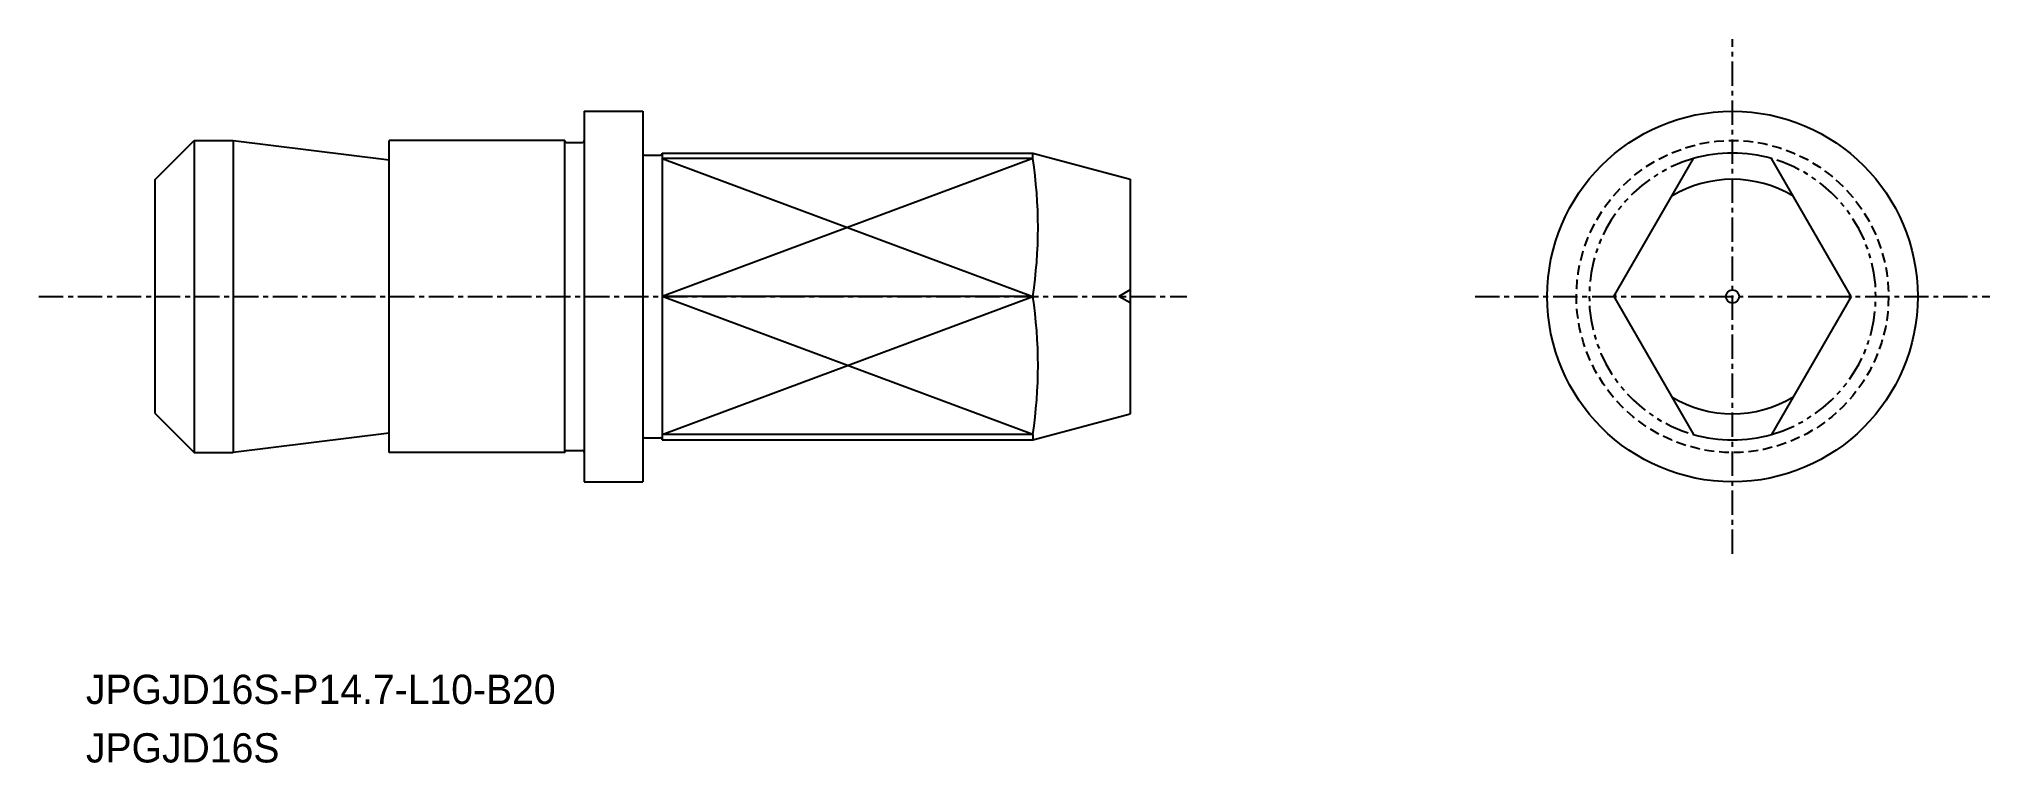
# Model space of a CAD drawing. Extents: x -1888 to -1788, y -608 to -571.
import ezdxf

# ---------------------------------------------------------------- set-up
doc = ezdxf.new("R2010")
doc.units = 0
for name, pattern in [('CENTER', [2, 1.25, -0.25, 0.25, -0.25]), ('DASHED', [0.75, 0.5, -0.25]), ('PHANTOM', [2.5, 1.25, -0.25, 0.25, -0.25, 0.25, -0.25])]:
    doc.linetypes.add(name, pattern=pattern)
doc.layers.get('0').update_dxf_attribs({"linetype": 'CONTINUOUS'})
doc.layers.add('CENTER', color=1, linetype='CENTER')

msp = doc.modelspace()

# ---------------------------------------------------------------- linework, layer by layer
at = {"color": 7, "linetype": 'CONTINUOUS'}
for p, q in [((-1859.86, -574.68), (-1859.86, -593.68)), ((-1859.86, -574.68), (-1856.86, -574.68)), ((-1881.86, -578.18), (-1879.86, -576.18)), ((-1879.86, -576.18), (-1877.86, -576.18)), ((-1879.86, -576.18), (-1879.86, -592.18)), ((-1877.86, -576.18), (-1869.86, -577.18)), ((-1877.86, -576.18), (-1877.86, -592.18)), ((-1869.86, -592.18), (-1869.86, -576.18)), ((-1860.86, -576.18), (-1869.86, -576.18)), ((-1860.86, -592.18), (-1860.86, -576.18)), ((-1860.76, -576.28), (-1859.96, -576.28)), ((-1856.76, -576.93), (-1855.96, -576.93)), ((-1855.86, -576.83), (-1855.86, -591.53)), ((-1855.86, -576.83), (-1836.86, -576.83)), ((-1836.86, -577.11), (-1836.86, -576.83)), ((-1881.86, -590.18), (-1881.86, -578.18)), ((-1831.86, -578.17), (-1831.86, -590.19)), ((-1881.86, -590.18), (-1879.86, -592.18)), ((-1869.86, -591.18), (-1877.86, -592.18)), ((-1879.86, -592.18), (-1877.86, -592.18)), ((-1860.86, -592.18), (-1869.86, -592.18)), ((-1860.76, -592.08), (-1859.96, -592.08)), ((-1856.76, -591.43), (-1855.96, -591.43)), ((-1855.86, -591.53), (-1836.86, -591.53)), ((-1836.86, -591.25), (-1836.86, -591.53)), ((-1859.86, -593.68), (-1856.86, -593.68))]:
    msp.add_line(p, q, dxfattribs=at)
at = {"linetype": 'CONTINUOUS'}
msp.add_line((-1856.86, -574.68), (-1856.86, -593.68), dxfattribs=at)
for p, q in [((-1836.86, -577.11), (-1855.86, -577.11)), ((-1836.86, -576.83), (-1831.86, -578.17)), ((-1807.06, -584.18), (-1802.98, -577.11)), ((-1794.89, -584.18), (-1798.98, -577.11)), ((-1836.86, -584.18), (-1855.86, -584.18)), ((-1807.06, -584.18), (-1802.98, -591.25)), ((-1794.89, -584.18), (-1798.98, -591.25)), ((-1836.86, -591.53), (-1831.86, -590.19)), ((-1836.86, -591.25), (-1855.86, -591.25))]:
    msp.add_line(p, q)
at = {"color": 3, "linetype": 'CONTINUOUS'}
for p, q in [((-1836.86, -577.11), (-1855.86, -584.18)), ((-1855.86, -577.11), (-1836.86, -584.18)), ((-1855.86, -591.25), (-1836.86, -584.18)), ((-1836.86, -591.25), (-1855.86, -584.18))]:
    msp.add_line(p, q, dxfattribs=at)
at = {"color": 3}
for p in [(-1831.86, -583.84), (-1831.86, -584.51)]:
    msp.add_line(p, (-1832.45, -584.18), dxfattribs=at)
for radius in [9.5, 0.336]:
    msp.add_circle((-1800.98, -584.18), radius)
at = {"color": 3, "linetype": 'DASHED'}
msp.add_circle((-1800.98, -584.18), 8, dxfattribs=at)
at = {"color": 7, "linetype": 'CONTINUOUS'}
for centre, radius, start, end in [((-1860.76, -576.18), 0.1, 180, 270), ((-1859.96, -576.18), 0.1, 270, 0), ((-1856.76, -576.83), 0.1, 180, 270), ((-1855.96, -576.83), 0.1, 270, 0), ((-1860.17, -580.64), 23.58, 351.3738, 8.6262), ((-1800.98, -584.18), 7.35, 74.2102, 105.7898), ((-1800.98, -584.18), 6.01, 58.7692, 121.2308), ((-1860.17, -587.71), 23.58, 351.3738, 8.6262), ((-1800.98, -584.18), 6.01, 178.7692, 181.2308), ((-1800.98, -584.18), 6.01, 358.7692, 1.2308), ((-1800.98, -584.18), 6.01, 238.7692, 301.2308), ((-1860.76, -592.18), 0.1, 90, 180), ((-1859.96, -592.18), 0.1, 0, 90), ((-1856.76, -591.53), 0.1, 90, 180), ((-1855.96, -591.53), 0.1, 0, 90), ((-1800.98, -584.18), 7.35, 254.2102, 285.7898)]:
    msp.add_arc(centre, radius, start, end, dxfattribs=at)
at = {"color": 3, "linetype": 'PHANTOM'}
for start, end in [(105.7898, 254.2102), (285.7898, 74.2102)]:
    msp.add_arc((-1800.98, -584.18), 7.35, start, end, dxfattribs=at)
at = {"layer": 'CENTER', "color": 1, "linetype": 'CENTER'}
for p, q in [((-1800.98, -597.38), (-1800.98, -570.98)), ((-1887.82, -584.18), (-1828.96, -584.18)), ((-1814.18, -584.18), (-1787.78, -584.18))]:
    msp.add_line(p, q, dxfattribs=at)

# ---------------------------------------------------------------- texts
for s, p in [('JPGJD16S-P14.7-L10-B20 ', (-1885.41, -605.07)), ('JPGJD16S', (-1885.41, -608.07))]:
    msp.add_text(s, height=1.5).set_placement(p)

doc.saveas('drawing.dxf')
